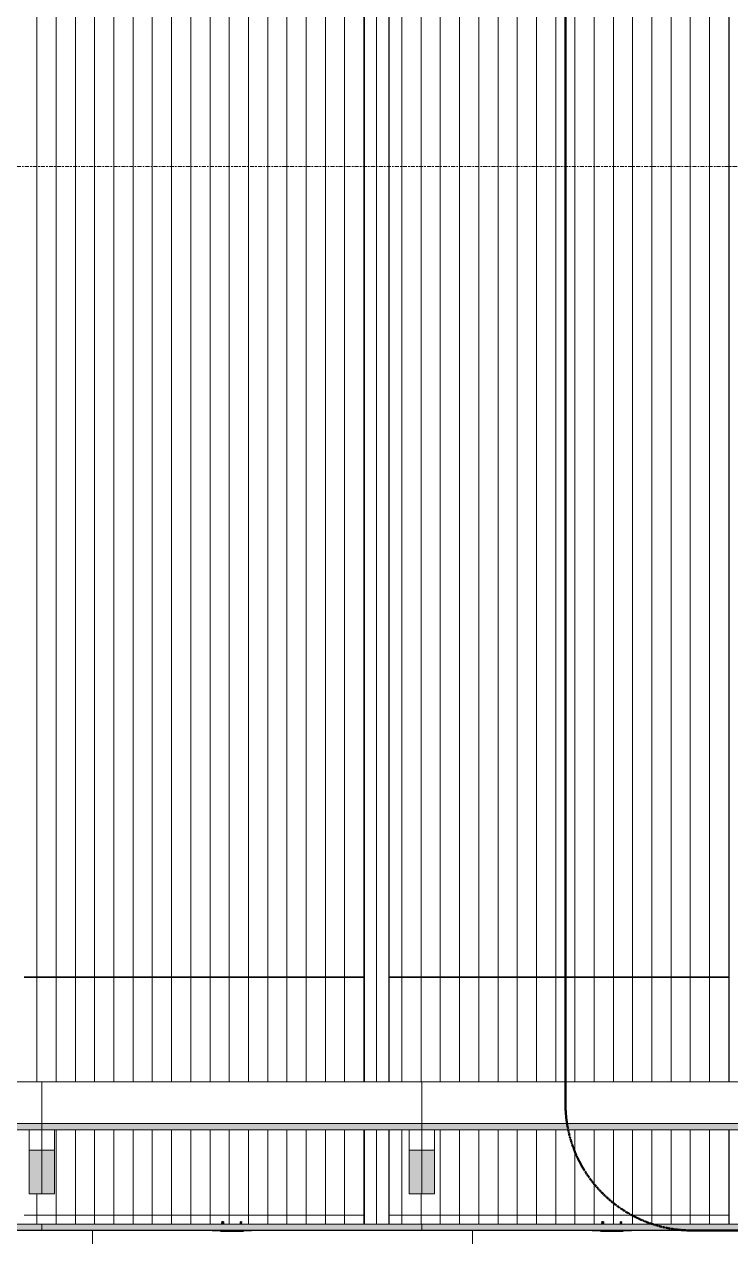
# Model space of a CAD drawing. Header units: millimetres. Extents: x -153298 to 620751, y -313239 to 250031.
# Drawn here: x 91499 to 94288, y -290922 to -286135 of the extents above; entities that cross this region are included whole.
import ezdxf

# ---------------------------------------------------------------- set-up
doc = ezdxf.new("R2010")
doc.units = ezdxf.units.MM
doc.linetypes.add('Centre', pattern=[31.75, 6.35, -4.7625, 15.875, -4.7625])
doc.linetypes.add('DPA_Hidden 50', pattern=[3, 2, -1])
for name, color, linetype, lineweight in [('A-DETL-GENF', 7, 'Continuous', 35), ('A-FLOR-LEVL', 7, 'Continuous', 35), ('A-GENM', 7, 'Continuous', 9), ('A-GLAZ-CURT', 7, 'Continuous', 9), ('E-LITE-EQPM', 7, 'Continuous', 35), ('WALL-E', 7, 'Continuous', 35)]:
    doc.layers.add(name, color=color, linetype=linetype, lineweight=lineweight)

# ---------------------------------------------------------------- blocks, each defined once
blk = doc.blocks.new('DPA_CP_Entrance Louver Grill Vertical Z - Louver Grill Vertical Z-V4-2120-01 ENTRANCE 1 SECTION A')
at = {"layer": 'A-GLAZ-CURT', "color": 7}
for p, q in [((-890410.7, 106137.3), (-890410.7, 113945.1)), ((-890410.7, 113945.1), (-890410.7, 106137.3)), ((-890408.7, 113945.1), (-890408.7, 106137.3)), ((-890408.7, 113945.1), (-890408.7, 106137.3)), ((-890360.7, 106137.3), (-890360.7, 113945.1)), ((-890360.7, 113945.1), (-890360.7, 106137.3)), ((-890360.7, 113945.1), (-890360.7, 106137.3)), ((-890360.7, 113945.1), (-890360.7, 106137.3)), ((-890410.7, 113895.1), (-890410.7, 106137.3)), ((-890410.7, 113895.1), (-890410.7, 106137.3)), ((-890410.7, 105947.7), (-890410.7, 105610)), ((-890410.7, 105947.7), (-890410.7, 105610)), ((-890410.7, 105575), (-890410.7, 105947.7)), ((-890410.7, 105947.7), (-890410.7, 105575)), ((-890408.7, 105947.7), (-890408.7, 105575)), ((-890408.7, 105947.7), (-890408.7, 105575)), ((-890360.7, 105575), (-890360.7, 105947.7)), ((-890360.7, 105947.7), (-890360.7, 105575)), ((-890360.7, 105947.7), (-890360.7, 105575)), ((-890360.7, 105947.7), (-890360.7, 105575)), ((-891751.3, 105610), (-890410.7, 105610)), ((-891751.3, 105610), (-890410.7, 105610)), ((-890360.7, 105575), (-890360.7, 105610)), ((-890360.7, 105610), (-890360.7, 105575)), ((-890957.4, 105550), (-891801.3, 105550)), ((-891801.3, 105550), (-890957.4, 105550)), ((-890360.7, 105550), (-890905.4, 105550)), ((-890905.4, 105550), (-890360.7, 105550)), ((-890360.7, 105550), (-890410.7, 105550)), ((-890410.7, 105550), (-890360.7, 105550)), ((-890410.7, 105550), (-890360.7, 105550)), ((-890408.7, 105550), (-890410.7, 105550)), ((-890360.7, 105550), (-890408.7, 105550))]:
    blk.add_line(p, q, dxfattribs=at)
blk = doc.blocks.new('DPA_CP_Entrance Louver Grill Vertical Z - Louver Grill Vertical Z-V6-2120-01 ENTRANCE 1 SECTION A')
at = {"layer": 'A-GLAZ-CURT', "color": 7}
for p, q in [((-890360.7, 113945.1), (-890360.7, 106137.3)), ((-890360.7, 113945.1), (-890360.7, 106137.3)), ((-890360.7, 106137.3), (-890360.7, 113945.1)), ((-890360.7, 106137.3), (-890360.7, 113945.1)), ((-890312.7, 106137.3), (-890312.7, 113945.1)), ((-890312.7, 106137.3), (-890312.7, 113945.1)), ((-890310.7, 106137.3), (-890310.7, 113945.1)), ((-890310.7, 113945.1), (-890310.7, 106137.3)), ((-888970.2, 106137.3), (-888970.2, 113945.1)), ((-888970.2, 113945.1), (-888970.2, 106137.3)), ((-888968.2, 113945.1), (-888968.2, 106137.3)), ((-888968.2, 113945.1), (-888968.2, 106137.3)), ((-890310.7, 106137.3), (-890310.7, 113895.1)), ((-890310.7, 113895.1), (-890310.7, 106137.3)), ((-888970.2, 113895.1), (-888970.2, 106137.3)), ((-888970.2, 113895.1), (-888970.2, 106137.3)), ((-890360.7, 105947.7), (-890360.7, 105575)), ((-890360.7, 105947.7), (-890360.7, 105575)), ((-890360.7, 105575), (-890360.7, 105947.7)), ((-890360.7, 105575), (-890360.7, 105947.7)), ((-890312.7, 105575), (-890312.7, 105947.7)), ((-890312.7, 105575), (-890312.7, 105947.7)), ((-890310.7, 105610), (-890310.7, 105947.7)), ((-890310.7, 105947.7), (-890310.7, 105610)), ((-890310.7, 105575), (-890310.7, 105947.7)), ((-890310.7, 105947.7), (-890310.7, 105575)), ((-888970.2, 105947.7), (-888970.2, 105610)), ((-888970.2, 105947.7), (-888970.2, 105610)), ((-888970.2, 105575), (-888970.2, 105947.7)), ((-888970.2, 105947.7), (-888970.2, 105575)), ((-888968.2, 105947.7), (-888968.2, 105575)), ((-888968.2, 105947.7), (-888968.2, 105575)), ((-890360.7, 105575), (-890360.7, 105610)), ((-890360.7, 105610), (-890360.7, 105575)), ((-890310.7, 105610), (-888970.2, 105610)), ((-890310.7, 105610), (-888970.2, 105610)), ((-890310.7, 105550), (-890360.7, 105550)), ((-890360.7, 105550), (-890310.7, 105550)), ((-890312.7, 105550), (-890360.7, 105550)), ((-890360.7, 105550), (-890310.7, 105550)), ((-889457.4, 105550), (-890360.7, 105550)), ((-890360.7, 105550), (-889457.4, 105550)), ((-890310.7, 105550), (-890312.7, 105550)), ((-888920.2, 105550), (-889405.4, 105550)), ((-889405.4, 105550), (-888920.2, 105550)), ((-888920.2, 105550), (-888970.2, 105550)), ((-888970.2, 105550), (-888920.2, 105550)), ((-888970.2, 105550), (-888920.2, 105550)), ((-888968.2, 105550), (-888970.2, 105550)), ((-888920.2, 105550), (-888968.2, 105550))]:
    blk.add_line(p, q, dxfattribs=at)
blk = doc.blocks.new('GM_Louver Grill Vertical Z - Z Profile-V57-2120-01 ENTRANCE 1 SECTION A')
at = {"layer": 'A-GENM', "color": 7}
for p, q in [((-891625.3, 106137.3), (-891625.3, 111695.1)), ((-891625.3, 105575), (-891625.3, 105947.7))]:
    blk.add_line(p, q, dxfattribs=at)
blk = doc.blocks.new('GM_Louver Grill Vertical Z - Z Profile-V58-2120-01 ENTRANCE 1 SECTION A')
at = {"layer": 'A-GENM', "color": 7}
for p, q in [((-891549.4, 106137.3), (-891549.4, 111695.1)), ((-891549.4, 105575), (-891549.4, 105947.7))]:
    blk.add_line(p, q, dxfattribs=at)
blk = doc.blocks.new('GM_Louver Grill Vertical Z - Z Profile-V59-2120-01 ENTRANCE 1 SECTION A')
at = {"layer": 'A-GENM', "color": 7}
for p, q in [((-891473.5, 106137.3), (-891473.5, 111695.1)), ((-891473.5, 105575), (-891473.5, 105947.7))]:
    blk.add_line(p, q, dxfattribs=at)
blk = doc.blocks.new('GM_Louver Grill Vertical Z - Z Profile-V60-2120-01 ENTRANCE 1 SECTION A')
at = {"layer": 'A-GENM', "color": 7}
for p, q in [((-891397.6, 106137.3), (-891397.6, 111818)), ((-891397.6, 105575), (-891397.6, 105947.7))]:
    blk.add_line(p, q, dxfattribs=at)
blk = doc.blocks.new('GM_Louver Grill Vertical Z - Z Profile-V61-2120-01 ENTRANCE 1 SECTION A')
at = {"layer": 'A-GENM', "color": 7}
for p, q in [((-891321.7, 106137.3), (-891321.7, 111941)), ((-891321.7, 105575), (-891321.7, 105947.7))]:
    blk.add_line(p, q, dxfattribs=at)
blk = doc.blocks.new('GM_Louver Grill Vertical Z - Z Profile-V62-2120-01 ENTRANCE 1 SECTION A')
at = {"layer": 'A-GENM', "color": 7}
for p, q in [((-891245.8, 106137.3), (-891245.8, 112023.2)), ((-891245.8, 105575), (-891245.8, 105947.7))]:
    blk.add_line(p, q, dxfattribs=at)
blk = doc.blocks.new('GM_Louver Grill Vertical Z - Z Profile-V63-2120-01 ENTRANCE 1 SECTION A')
at = {"layer": 'A-GENM', "color": 7}
for p, q in [((-891169.9, 106137.3), (-891169.9, 112648.9)), ((-891169.9, 105575), (-891169.9, 105947.7))]:
    blk.add_line(p, q, dxfattribs=at)
blk = doc.blocks.new('GM_Louver Grill Vertical Z - Z Profile-V64-2120-01 ENTRANCE 1 SECTION A')
at = {"layer": 'A-GENM', "color": 7}
for p, q in [((-891093.9, 106137.3), (-891093.9, 112692.7)), ((-891093.9, 105575), (-891093.9, 105947.7))]:
    blk.add_line(p, q, dxfattribs=at)
blk = doc.blocks.new('GM_Louver Grill Vertical Z - Z Profile-V65-2120-01 ENTRANCE 1 SECTION A')
at = {"layer": 'A-GENM', "color": 7}
for p, q in [((-891018, 106137.3), (-891018, 113945.1)), ((-891018, 105575), (-891018, 105947.7))]:
    blk.add_line(p, q, dxfattribs=at)
blk = doc.blocks.new('GM_Louver Grill Vertical Z - Z Profile-V66-2120-01 ENTRANCE 1 SECTION A')
at = {"layer": 'A-GENM', "color": 7}
for p, q in [((-891701.3, 106137.3), (-891701.3, 111695.1)), ((-891701.3, 105575), (-891701.3, 105695))]:
    blk.add_line(p, q, dxfattribs=at)
blk = doc.blocks.new('GM_Louver Grill Vertical Z - Z Profile-V85-2120-01 ENTRANCE 1 SECTION A')
at = {"layer": 'A-GENM', "color": 7}
for p, q in [((-890184.8, 106137.3), (-890184.8, 113945.1)), ((-890184.8, 105575), (-890184.8, 105695))]:
    blk.add_line(p, q, dxfattribs=at)
blk = doc.blocks.new('System Panel - Facade_Solid Panel 100mm-V361-2120-01 ENTRANCE 1 SECTION A')
at = {"layer": 'A-GLAZ-CURT', "color": 7}
for p, q in [((-887957.4, 105550), (-888482.4, 105550)), ((-888482.4, 105550), (-888482.4, 102550)), ((-888482.4, 102550), (-888482.4, 105550)), ((-888482.4, 105550), (-887957.4, 105550)), ((-886982.4, 105550), (-887905.4, 105550)), ((-887905.4, 105550), (-886982.4, 105550)), ((-886982.4, 102550), (-886982.4, 105550)), ((-886982.4, 105550), (-886982.4, 102550)), ((-888482.4, 102550), (-886982.4, 102550)), ((-886982.4, 102550), (-888482.4, 102550))]:
    blk.add_line(p, q, dxfattribs=at)
blk = doc.blocks.new('System Panel - Facade_Solid Panel 100mm-V362-2120-01 ENTRANCE 1 SECTION A')
at = {"layer": 'A-GLAZ-CURT', "color": 7}
for p, q in [((-890957.4, 105550), (-891482.4, 105550)), ((-891482.4, 105550), (-891482.4, 104699)), ((-891482.4, 104699), (-891482.4, 105550)), ((-891482.4, 105550), (-890957.4, 105550)), ((-889982.4, 105550), (-890905.4, 105550)), ((-890905.4, 105550), (-889982.4, 105550)), ((-889982.4, 102550), (-889982.4, 105550)), ((-889982.4, 105550), (-889982.4, 102550)), ((-891482.4, 104399), (-891482.4, 102550)), ((-891482.4, 104355), (-891482.4, 104399)), ((-891482.4, 102550), (-891482.4, 104350)), ((-891482.4, 102550), (-889982.4, 102550)), ((-889982.4, 102550), (-891482.4, 102550))]:
    blk.add_line(p, q, dxfattribs=at)
blk = doc.blocks.new('System Panel - Facade_Solid Panel 100mm-V363-2120-01 ENTRANCE 1 SECTION A')
at = {"layer": 'A-GLAZ-CURT', "color": 7}
for p, q in [((-892457.4, 105550), (-892982.4, 105550)), ((-892982.4, 105550), (-892982.4, 103450)), ((-892982.4, 103450), (-892982.4, 105550)), ((-892982.4, 105550), (-892457.4, 105550)), ((-891482.4, 105550), (-892405.4, 105550)), ((-892405.4, 105550), (-891482.4, 105550)), ((-891482.4, 104699), (-891482.4, 105550)), ((-891482.4, 105550), (-891482.4, 104699)), ((-891482.4, 102550), (-891482.4, 104399)), ((-891482.4, 104399), (-891482.4, 104355)), ((-891482.4, 104350), (-891482.4, 102550)), ((-892982.4, 102550), (-891482.4, 102550)), ((-891482.4, 102550), (-892982.4, 102550))]:
    blk.add_line(p, q, dxfattribs=at)
blk = doc.blocks.new('DPA_CP_Entrance Canopy Lower - Depth 4200-V386-2120-01 ENTRANCE 1 SECTION A')
at = {"layer": 'A-GLAZ-CURT'}
for points in [[(-891902.7, 105947.7), (-891682.4, 105947.7), (-891682.4, 105972.8), (-893182.4, 105972.8), (-893182.4, 105947.7), (-892137.1, 105947.7)], [(-893132.4, 105695), (-893132.4, 105866.6), (-893182.4, 105866.6), (-893182.4, 105695)], [(-891682.4, 105695), (-891682.4, 105866.9), (-891732.4, 105866.9), (-891732.4, 105695)], [(-891902.7, 105550), (-891682.4, 105550), (-891682.4, 105575), (-893182.4, 105575), (-893182.4, 105550), (-892137.1, 105550)]]:
    blk.add_hatch(color=7, dxfattribs=at).paths.add_polyline_path(points)
at = {"layer": 'A-GLAZ-CURT', "color": 7}
for p, q in [((-891682.4, 106137.3), (-893182.4, 106137.3)), ((-893182.4, 105972.8), (-893182.4, 106137.3)), ((-891682.4, 106137.3), (-891682.4, 105972.8)), ((-893182.4, 105866.6), (-893182.4, 106034.7)), ((-891682.4, 106036.7), (-891682.4, 105866.9)), ((-891682.4, 105972.8), (-893182.4, 105972.8)), ((-893182.4, 105972.8), (-893182.4, 105947.7)), ((-893182.4, 105947.7), (-891682.4, 105947.7)), ((-893132.4, 105947.7), (-893132.4, 105866.6)), ((-891732.4, 105866.9), (-891732.4, 105947.7)), ((-891682.4, 105947.7), (-891682.4, 105972.8)), ((-893182.4, 105866.6), (-893182.4, 105695)), ((-893132.4, 105866.6), (-893182.4, 105866.6)), ((-893132.4, 105695), (-893132.4, 105866.6)), ((-891732.4, 105866.9), (-891732.4, 105695)), ((-891682.4, 105866.9), (-891732.4, 105866.9)), ((-891682.4, 105695), (-891682.4, 105866.9)), ((-893182.4, 105695), (-893132.4, 105695)), ((-891732.4, 105695), (-891682.4, 105695)), ((-891682.4, 105575), (-893182.4, 105575)), ((-893182.4, 105575), (-893182.4, 105550)), ((-891682.4, 105550), (-891682.4, 105575)), ((-893182.4, 105550), (-891682.4, 105550))]:
    blk.add_line(p, q, dxfattribs=at)
blk = doc.blocks.new('D1 - D1-V388-2120-01 ENTRANCE 1 SECTION A')
at = {"layer": 'E-LITE-EQPM', "color": 7}
for p, q in [((-889471.7, 105577.7), (-889471.7, 105575)), ((-889471, 105584), (-889467.1, 105584)), ((-889471, 105581.1), (-889471, 105584)), ((-889469.7, 105581.1), (-889471, 105581.1)), ((-889467.1, 105584), (-889470.9, 105584)), ((-889470.9, 105584), (-889468.9, 105584)), ((-889470.9, 105584), (-889470.9, 105581.1)), ((-889470.9, 105581.1), (-889469.7, 105581.1)), ((-889469.9, 105577.7), (-889469.9, 105581.1)), ((-889469.7, 105577.7), (-889469.9, 105577.7)), ((-889469.7, 105581.1), (-889469.7, 105577.7)), ((-889465.1, 105584), (-889469.2, 105584)), ((-889469.2, 105577.4), (-889469.2, 105576.2)), ((-889468.9, 105584), (-889465.1, 105584)), ((-889468.9, 105575), (-889468.9, 105584)), ((-889465.1, 105575), (-889465.1, 105584)), ((-889465.1, 105575), (-889465.1, 105584)), ((-889396, 105584), (-889397.7, 105584)), ((-889397.7, 105584), (-889396, 105584)), ((-889397.7, 105575), (-889397.7, 105584)), ((-889397.7, 105575), (-889397.7, 105584)), ((-889394.1, 105584), (-889396, 105584)), ((-889396, 105584), (-889394.1, 105584)), ((-889396, 105584), (-889396, 105581.1)), ((-889396, 105575), (-889396, 105584)), ((-889395.7, 105584), (-889394.1, 105584)), ((-889394.1, 105584), (-889395.7, 105584)), ((-889395.7, 105584), (-889395.7, 105582.6)), ((-889395.7, 105582.6), (-889395.7, 105584)), ((-889394.1, 105581.1), (-889395.2, 105581.1)), ((-889395.2, 105581.1), (-889395.2, 105577.7)), ((-889395.2, 105577.7), (-889395.2, 105581.1)), ((-889395.2, 105581.1), (-889394.1, 105581.1)), ((-889395.2, 105577.7), (-889395.2, 105577.7)), ((-889394.1, 105584), (-889394.1, 105581.1)), ((-889394.1, 105581.1), (-889394.1, 105584)), ((-889393.4, 105575), (-889393.4, 105577.7)), ((-889508.9, 105550), (-889457.4, 105550)), ((-889476.4, 105550), (-889476.4, 105547)), ((-889476.4, 105550), (-889458.1, 105550)), ((-889386.4, 105550), (-889476.4, 105550)), ((-889476.4, 105547), (-889386.4, 105547)), ((-889386.4, 105547), (-889476.4, 105547)), ((-889471.4, 105550), (-889469.2, 105550)), ((-889468.9, 105550), (-889471.3, 105550)), ((-889469.4, 105550), (-889458.3, 105550)), ((-889393.4, 105550), (-889469.4, 105550)), ((-889469.2, 105550), (-889465.1, 105550)), ((-889465.1, 105550), (-889468.9, 105550)), ((-889468.4, 105550), (-889458.3, 105550)), ((-889394.4, 105550), (-889468.4, 105550)), ((-889465.1, 105550), (-889467.2, 105550)), ((-889467.2, 105550), (-889465.1, 105550)), ((-889459.2, 105550), (-889467.1, 105550)), ((-889467.1, 105550), (-889393.4, 105550)), ((-889466.4, 105547), (-889396.4, 105547)), ((-889396.4, 105547), (-889466.4, 105547)), ((-889465.6, 105549), (-889465.6, 105547)), ((-889465.6, 105547), (-889397.2, 105547)), ((-889397.2, 105547), (-889465.6, 105547)), ((-889461.4, 105550), (-889458.5, 105550)), ((-889441.6, 105550), (-889461.4, 105550)), ((-889460.4, 105550), (-889458.7, 105550)), ((-889441.6, 105550), (-889460.4, 105550)), ((-889458.4, 105550), (-889404.4, 105550)), ((-889458.4, 105547), (-889404.4, 105547)), ((-889404.4, 105547), (-889458.4, 105547)), ((-889457.4, 105547), (-889405.4, 105547)), ((-889405.4, 105547), (-889457.4, 105547)), ((-889455.4, 105547), (-889407.4, 105547)), ((-889407.4, 105547), (-889455.4, 105547)), ((-889455.3, 105547), (-889407.4, 105547)), ((-889407.4, 105547), (-889455.3, 105547)), ((-889453.3, 105547), (-889409.4, 105547)), ((-889409.4, 105547), (-889453.3, 105547)), ((-889401.4, 105550), (-889440.6, 105550)), ((-889402.4, 105550), (-889440.3, 105550)), ((-889405.4, 105550), (-889353.9, 105550)), ((-889393.4, 105550), (-889404.8, 105550)), ((-889404.4, 105550), (-889404.7, 105550)), ((-889404.7, 105550), (-889386.4, 105550)), ((-889404.5, 105550), (-889394.4, 105550)), ((-889404.5, 105550), (-889393.4, 105550)), ((-889404.2, 105550), (-889401.4, 105550)), ((-889404, 105550), (-889402.4, 105550)), ((-889396, 105550), (-889397.7, 105550)), ((-889397.7, 105550), (-889395.6, 105550)), ((-889395.6, 105550), (-889397.7, 105550)), ((-889397.7, 105550), (-889396, 105550)), ((-889397.2, 105547), (-889397.2, 105549)), ((-889396, 105550), (-889393.7, 105550)), ((-889393.7, 105550), (-889396, 105550)), ((-889386.4, 105547), (-889386.4, 105550))]:
    blk.add_line(p, q, dxfattribs=at)
blk = doc.blocks.new('D1 - D1-V389-2120-01 ENTRANCE 1 SECTION A')
at = {"layer": 'E-LITE-EQPM', "color": 7}
for p, q in [((-890971.7, 105577.7), (-890971.7, 105575)), ((-890971, 105584), (-890967.1, 105584)), ((-890971, 105581.1), (-890971, 105584)), ((-890969.7, 105581.1), (-890971, 105581.1)), ((-890967.1, 105584), (-890970.9, 105584)), ((-890970.9, 105584), (-890968.9, 105584)), ((-890970.9, 105584), (-890970.9, 105581.1)), ((-890970.9, 105581.1), (-890969.7, 105581.1)), ((-890969.9, 105577.7), (-890969.9, 105581.1)), ((-890969.7, 105577.7), (-890969.9, 105577.7)), ((-890969.7, 105581.1), (-890969.7, 105577.7)), ((-890965.1, 105584), (-890969.2, 105584)), ((-890969.2, 105577.4), (-890969.2, 105576.2)), ((-890968.9, 105584), (-890965.1, 105584)), ((-890968.9, 105575), (-890968.9, 105584)), ((-890965.1, 105575), (-890965.1, 105584)), ((-890965.1, 105575), (-890965.1, 105584)), ((-890896, 105584), (-890897.7, 105584)), ((-890897.7, 105584), (-890896, 105584)), ((-890897.7, 105575), (-890897.7, 105584)), ((-890897.7, 105575), (-890897.7, 105584)), ((-890894.1, 105584), (-890896, 105584)), ((-890896, 105584), (-890894.1, 105584)), ((-890896, 105584), (-890896, 105581.1)), ((-890896, 105575), (-890896, 105584)), ((-890895.7, 105584), (-890894.1, 105584)), ((-890894.1, 105584), (-890895.7, 105584)), ((-890895.7, 105584), (-890895.7, 105582.6)), ((-890895.7, 105582.6), (-890895.7, 105584)), ((-890894.1, 105581.1), (-890895.2, 105581.1)), ((-890895.2, 105581.1), (-890895.2, 105577.7)), ((-890895.2, 105577.7), (-890895.2, 105581.1)), ((-890895.2, 105581.1), (-890894.1, 105581.1)), ((-890895.2, 105577.7), (-890895.2, 105577.7)), ((-890894.1, 105584), (-890894.1, 105581.1)), ((-890894.1, 105581.1), (-890894.1, 105584)), ((-890893.4, 105575), (-890893.4, 105577.7)), ((-891008.9, 105550), (-890957.4, 105550)), ((-890976.4, 105550), (-890976.4, 105547)), ((-890976.4, 105550), (-890958.1, 105550)), ((-890886.4, 105550), (-890976.4, 105550)), ((-890976.4, 105547), (-890886.4, 105547)), ((-890886.4, 105547), (-890976.4, 105547)), ((-890971.4, 105550), (-890969.2, 105550)), ((-890968.9, 105550), (-890971.3, 105550)), ((-890969.4, 105550), (-890965.7, 105550)), ((-890965.7, 105550), (-890969.4, 105550)), ((-890969.2, 105550), (-890965.1, 105550)), ((-890965.1, 105550), (-890968.9, 105550)), ((-890968.4, 105550), (-890958.3, 105550)), ((-890894.4, 105550), (-890968.4, 105550)), ((-890965.1, 105550), (-890967.2, 105550)), ((-890967.2, 105550), (-890965.1, 105550)), ((-890959.2, 105550), (-890967.1, 105550)), ((-890967.1, 105550), (-890893.4, 105550)), ((-890966.4, 105547), (-890896.4, 105547)), ((-890896.4, 105547), (-890966.4, 105547)), ((-890965.6, 105549), (-890965.6, 105547)), ((-890965.5, 105547), (-890897.2, 105547)), ((-890897.2, 105547), (-890965.5, 105547)), ((-890964.3, 105550), (-890958.3, 105550)), ((-890893.4, 105550), (-890964.3, 105550)), ((-890961.4, 105550), (-890958.5, 105550)), ((-890907.1, 105550), (-890961.4, 105550)), ((-890960.4, 105550), (-890958.7, 105550)), ((-890902.4, 105550), (-890960.4, 105550)), ((-890958.4, 105550), (-890904.4, 105550)), ((-890958.4, 105547), (-890904.4, 105547)), ((-890904.4, 105547), (-890958.4, 105547)), ((-890957.4, 105547), (-890905.6, 105547)), ((-890905.6, 105547), (-890957.4, 105547)), ((-890955.4, 105547), (-890907.4, 105547)), ((-890907.4, 105547), (-890955.4, 105547)), ((-890955.3, 105547), (-890907.4, 105547)), ((-890907.4, 105547), (-890955.3, 105547)), ((-890953.3, 105547), (-890909.4, 105547)), ((-890909.4, 105547), (-890953.3, 105547)), ((-890906.4, 105550), (-890853.9, 105550)), ((-890901.4, 105550), (-890905.9, 105550)), ((-890893.4, 105550), (-890904.8, 105550)), ((-890904.4, 105550), (-890904.7, 105550)), ((-890904.7, 105550), (-890886.4, 105550)), ((-890904.5, 105550), (-890894.4, 105550)), ((-890904.5, 105550), (-890893.4, 105550)), ((-890904.2, 105550), (-890901.4, 105550)), ((-890904, 105550), (-890902.4, 105550)), ((-890896, 105550), (-890897.7, 105550)), ((-890897.7, 105550), (-890895.6, 105550)), ((-890895.6, 105550), (-890897.7, 105550)), ((-890897.7, 105550), (-890896, 105550)), ((-890897.2, 105547), (-890897.2, 105549)), ((-890896, 105550), (-890893.7, 105550)), ((-890893.7, 105550), (-890896, 105550)), ((-890886.4, 105547), (-890886.4, 105550))]:
    blk.add_line(p, q, dxfattribs=at)
blk = doc.blocks.new('DPA_AN_Callout - DPA_AN_Callout-17955929-2120-01 ENTRANCE 1 SECTION A')
at = {"layer": 'A-DETL-GENF', "color": 7, "linetype": 'DPA_Hidden 50', "lineweight": 50}
for p, q in [((-889614.7, 106050), (-889614.7, 115116.4)), ((-886619.3, 105550), (-889114.7, 105550))]:
    blk.add_line(p, q, dxfattribs=at)
blk.add_arc((-889114.7, 106050), 500, 180, 270, dxfattribs=at)

msp = doc.modelspace()

# ---------------------------------------------------------------- linework, layer by layer
at = {"color": 7}
msp.add_lwpolyline([(88568.6559, -282500.0016), (101532.88, -282500.0016), (101532.88, -290896.753), (88568.6559, -290896.753)], close=True, dxfattribs=at)
at = {"layer": 'A-FLOR-LEVL', "color": 7, "linetype": 'Centre', "lineweight": 9}
msp.add_line((80346.0738, -286696.753), (144086.7932, -286696.753), dxfattribs=at)
at = {"layer": 'WALL-E', "color": 7}
for p, q in [((91498.9911, -289896.753), (92839.5467, -289896.753)), ((92839.5467, -289896.753), (91498.9911, -289896.753)), ((92939.5467, -289896.753), (94280.1022, -289896.753)), ((94280.1022, -289896.753), (92939.5467, -289896.753))]:
    msp.add_line(p, q, dxfattribs=at)

# ---------------------------------------------------------------- block references
at = {"layer": 'A-DETL-GENF', "color": 7}
msp.add_blockref('DPA_AN_Callout - DPA_AN_Callout-17955929-2120-01 ENTRANCE 1 SECTION A', (983250.2539, -396446.753), dxfattribs=at)
at = {"layer": 'A-GENM', "color": 7}
for name, p in [('GM_Louver Grill Vertical Z - Z Profile-V66-2120-01 ENTRANCE 1 SECTION A', (983250.2539, -396446.753)), ('GM_Louver Grill Vertical Z - Z Profile-V57-2120-01 ENTRANCE 1 SECTION A', (983250.2539, -396446.753)), ('GM_Louver Grill Vertical Z - Z Profile-V58-2120-01 ENTRANCE 1 SECTION A', (983250.2539, -396446.753)), ('GM_Louver Grill Vertical Z - Z Profile-V59-2120-01 ENTRANCE 1 SECTION A', (983250.2539, -396446.753)), ('GM_Louver Grill Vertical Z - Z Profile-V60-2120-01 ENTRANCE 1 SECTION A', (983250.2539, -396446.753)), ('GM_Louver Grill Vertical Z - Z Profile-V61-2120-01 ENTRANCE 1 SECTION A', (983250.2539, -396446.753)), ('GM_Louver Grill Vertical Z - Z Profile-V62-2120-01 ENTRANCE 1 SECTION A', (983250.2539, -396446.753)), ('GM_Louver Grill Vertical Z - Z Profile-V63-2120-01 ENTRANCE 1 SECTION A', (983250.2539, -396446.753)), ('GM_Louver Grill Vertical Z - Z Profile-V64-2120-01 ENTRANCE 1 SECTION A', (983250.2539, -396446.753)), ('GM_Louver Grill Vertical Z - Z Profile-V65-2120-01 ENTRANCE 1 SECTION A', (983250.2539, -396446.753)), ('GM_Louver Grill Vertical Z - Z Profile-V65-2120-01 ENTRANCE 1 SECTION A', (983326.1689, -396446.753)), ('GM_Louver Grill Vertical Z - Z Profile-V65-2120-01 ENTRANCE 1 SECTION A', (983402.0839, -396446.753)), ('GM_Louver Grill Vertical Z - Z Profile-V65-2120-01 ENTRANCE 1 SECTION A', (983477.999, -396446.753)), ('GM_Louver Grill Vertical Z - Z Profile-V65-2120-01 ENTRANCE 1 SECTION A', (983553.914, -396446.753)), ('GM_Louver Grill Vertical Z - Z Profile-V65-2120-01 ENTRANCE 1 SECTION A', (983629.829, -396446.753)), ('GM_Louver Grill Vertical Z - Z Profile-V65-2120-01 ENTRANCE 1 SECTION A', (983705.7441, -396446.753)), ('GM_Louver Grill Vertical Z - Z Profile-V65-2120-01 ENTRANCE 1 SECTION A', (983781.6591, -396446.753)), ('GM_Louver Grill Vertical Z - Z Profile-V65-2120-01 ENTRANCE 1 SECTION A', (983857.5741, -396446.753)), ('GM_Louver Grill Vertical Z - Z Profile-V65-2120-01 ENTRANCE 1 SECTION A', (984007.5741, -396446.753)), ('GM_Louver Grill Vertical Z - Z Profile-V85-2120-01 ENTRANCE 1 SECTION A', (983250.2539, -396446.753)), ('GM_Louver Grill Vertical Z - Z Profile-V65-2120-01 ENTRANCE 1 SECTION A', (984159.4042, -396446.753)), ('GM_Louver Grill Vertical Z - Z Profile-V65-2120-01 ENTRANCE 1 SECTION A', (984235.3192, -396446.753)), ('GM_Louver Grill Vertical Z - Z Profile-V65-2120-01 ENTRANCE 1 SECTION A', (984311.2342, -396446.753)), ('GM_Louver Grill Vertical Z - Z Profile-V65-2120-01 ENTRANCE 1 SECTION A', (984387.1493, -396446.753)), ('GM_Louver Grill Vertical Z - Z Profile-V65-2120-01 ENTRANCE 1 SECTION A', (984463.0643, -396446.753)), ('GM_Louver Grill Vertical Z - Z Profile-V65-2120-01 ENTRANCE 1 SECTION A', (984538.9793, -396446.753)), ('GM_Louver Grill Vertical Z - Z Profile-V65-2120-01 ENTRANCE 1 SECTION A', (984614.8944, -396446.753)), ('GM_Louver Grill Vertical Z - Z Profile-V65-2120-01 ENTRANCE 1 SECTION A', (984690.8094, -396446.753)), ('GM_Louver Grill Vertical Z - Z Profile-V65-2120-01 ENTRANCE 1 SECTION A', (984766.7244, -396446.753)), ('GM_Louver Grill Vertical Z - Z Profile-V65-2120-01 ENTRANCE 1 SECTION A', (984842.6395, -396446.753)), ('GM_Louver Grill Vertical Z - Z Profile-V65-2120-01 ENTRANCE 1 SECTION A', (984918.5545, -396446.753)), ('GM_Louver Grill Vertical Z - Z Profile-V65-2120-01 ENTRANCE 1 SECTION A', (984994.4695, -396446.753)), ('GM_Louver Grill Vertical Z - Z Profile-V65-2120-01 ENTRANCE 1 SECTION A', (985070.3846, -396446.753)), ('GM_Louver Grill Vertical Z - Z Profile-V65-2120-01 ENTRANCE 1 SECTION A', (985146.2996, -396446.753)), ('GM_Louver Grill Vertical Z - Z Profile-V65-2120-01 ENTRANCE 1 SECTION A', (985222.2146, -396446.753)), ('GM_Louver Grill Vertical Z - Z Profile-V65-2120-01 ENTRANCE 1 SECTION A', (985298.1297, -396446.753))]:
    msp.add_blockref(name, p, dxfattribs=at)
at = {"layer": 'A-GLAZ-CURT', "color": 7}
for name, p in [('DPA_CP_Entrance Louver Grill Vertical Z - Louver Grill Vertical Z-V4-2120-01 ENTRANCE 1 SECTION A', (983250.2539, -396446.753)), ('DPA_CP_Entrance Louver Grill Vertical Z - Louver Grill Vertical Z-V6-2120-01 ENTRANCE 1 SECTION A', (983250.2539, -396446.753)), ('DPA_CP_Entrance Canopy Lower - Depth 4200-V386-2120-01 ENTRANCE 1 SECTION A', (983250.2539, -396446.753)), ('DPA_CP_Entrance Canopy Lower - Depth 4200-V386-2120-01 ENTRANCE 1 SECTION A', (984750.2539, -396446.753)), ('DPA_CP_Entrance Canopy Lower - Depth 4200-V386-2120-01 ENTRANCE 1 SECTION A', (986250.2539, -396446.753)), ('System Panel - Facade_Solid Panel 100mm-V363-2120-01 ENTRANCE 1 SECTION A', (983250.2539, -396446.753)), ('System Panel - Facade_Solid Panel 100mm-V362-2120-01 ENTRANCE 1 SECTION A', (983250.2539, -396446.753)), ('System Panel - Facade_Solid Panel 100mm-V361-2120-01 ENTRANCE 1 SECTION A', (981750.2539, -396446.753))]:
    msp.add_blockref(name, p, dxfattribs=at)
at = {"layer": 'E-LITE-EQPM', "color": 7}
for name in ['D1 - D1-V389-2120-01 ENTRANCE 1 SECTION A', 'D1 - D1-V388-2120-01 ENTRANCE 1 SECTION A']:
    msp.add_blockref(name, (983250.2539, -396446.753), dxfattribs=at)

doc.saveas('drawing.dxf')
